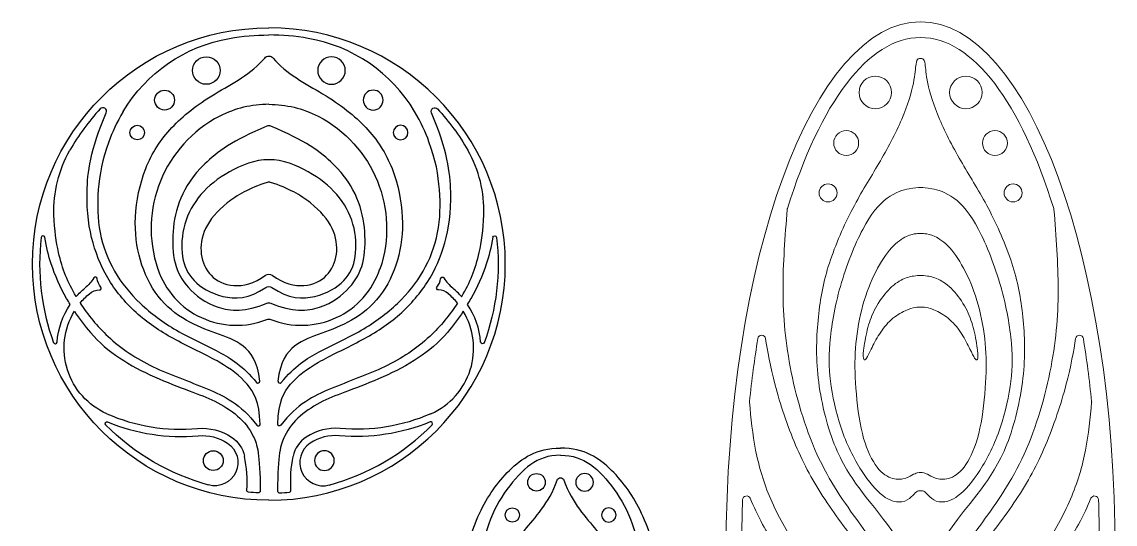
# Model space of a CAD drawing. Header units: millimetres. Extents: x -78 to 68, y -79 to 71.
# Drawn here: x -78.3 to 68.2, y 4 to 71.4 of the extents above; entities that cross this region are included whole.
import ezdxf

# ---------------------------------------------------------------- set-up
doc = ezdxf.new("R2010")
doc.units = ezdxf.units.MM
doc.header["$MEASUREMENT"] = 0
doc.layers.add('Layer 1', color=172, linetype='Continuous')

msp = doc.modelspace()

# ---------------------------------------------------------------- linework, layer by layer
at = {"layer": 'Layer 1'}
for p, q in [((-71.14, 22.51), (-71.14, 22.51)), ((-19.22, 22.51), (-19.22, 22.51)), ((-6.57, 14.26), (-6.57, 14.25)), ((-5.6, 14.26), (-5.6, 14.25))]:
    msp.add_line(p, q, dxfattribs=at)
for centre, radius in [((-53.57, 64.9), 1.85), ((-59.16, 60.93), 1.33), ((-62.83, 56.58), 0.985), ((-52.63, 12.57), 1.33), ((-9.31, 9.66), 1.18), ((-12.55, 5.27), 0.966)]:
    msp.add_circle(centre, radius, dxfattribs=at)
at = {"layer": 'Layer 1', "extrusion": (0, 0, -1)}
for centre, radius in [((36.79, 64.9), 1.85), ((31.2, 60.93), 1.33), ((27.53, 56.58), 0.985), ((37.74, 12.57), 1.33), ((2.86, 9.66), 1.18), ((-0.38, 5.27), 0.966)]:
    msp.add_circle(centre, radius, dxfattribs=at)
for centre, radius, start, end in [((45.18, 38.94), 31.69, 270, 90), ((46.9, 48.79), 20.73, 30.8394, 80.1131), ((45.18, 38.94), 30.73, 80.1131, 90), ((45.18, 66.11), 0.726, 39.3448, 140.6552), ((45.18, 46.01), 14.36, 90, 117.2934), ((46.38, 43.69), 16.98, 117.2934, 198.6143), ((22.94, 59.43), 0.484, 336.5411, 137.3424), ((45.18, 38.94), 30.73, 137.3424, 150.2125), ((57.71, 46.12), 16.29, 357.9255, 29.7875), ((45.18, 38.94), 30.73, 173.3138, 200.0834), ((14.91, 42.49), 0.242, 8.221, 173.3138), ((73.88, 40.55), 6.3, 213.5555, 229.9586), ((65.89, 37.31), 2.33, 321.234, 351.6597), ((45.18, 36.87), 0.726, 52.541, 127.459), ((21.93, 36.94), 0.242, 8.3403, 146.4445), ((63.04, 27.64), 10.56, 40.9763, 49.9585), ((67.89, 33.37), 2.09, 49.7153, 89.8075), ((45.18, 35.19), 0.726, 55.1738, 124.8262), ((22.47, 35.7), 0.242, 270.1925, 38.766), ((63.04, 27.64), 9.59, 39.188, 49.7153), ((45.18, 33.02), 0.726, 66.8673, 113.1327), ((63.04, 27.64), 10.56, 4.4118, 33.7894), ((63.04, 27.64), 9.59, 293.7851, 31.1811), ((45.18, 30.82), 0.726, 68.3517, 111.6483), ((16.55, 28.48), 0.242, 200.0834, 355.5882), ((66.88, 17.54), 0.242, 315.3963, 112.5563), ((33.41, 41.44), 25.64, 247.4436, 275.1668), ((33.41, 41.44), 24.67, 246.2146, 275.1668), ((45.18, 38.94), 30.73, 285.258, 315.3963), ((54.1, 9.83), 7.07, 84.8332, 123.6773), ((43.76, 17.46), 0.242, 217.3992, 1.9448), ((54.1, 9.83), 6.1, 84.8332, 123.6773), ((52.45, 12.31), 3.12, 123.6773, 285.258), ((52.45, 12.31), 4.09, 123.6773, 168.2347), ((25.82, 9.79), 16.44, 355.8436, 11.7653), ((6.09, 9.78), 0.484, 19.2033, 160.7967), ((47.9, 8.58), 0.242, 275.118, 4.1564), ((45.18, 38.94), 30.73, 272.6457, 275.118), ((46.59, 8.49), 0.242, 179.8555, 272.6457)]:
    msp.add_arc(centre, radius, start, end, dxfattribs=at)
at = {"layer": 'Layer 1'}
for centre, radius, start, end in [((-45.18, 38.94), 31.69, 270, 90), ((-45.18, 38.94), 30.73, 80.1131, 90), ((-43.46, 48.79), 20.73, 30.8394, 80.1131), ((-45.18, 46.01), 14.36, 90, 117.2934), ((-45.18, 38.94), 30.73, 137.3424, 150.2125), ((-67.42, 59.43), 0.484, 336.5411, 137.3424), ((-43.98, 43.69), 16.98, 117.2934, 198.6143), ((-45.18, 56.76), 0.726, 67.3577, 112.6423), ((-32.65, 46.12), 16.29, 357.9255, 29.7875), ((-45.18, 49.2), 0.726, 72.015, 107.985), ((-45.18, 38.94), 30.73, 173.3138, 200.0834), ((-75.46, 42.49), 0.242, 8.221, 173.3138), ((-49.55, 41.82), 11.1, 198.6139, 291.6483), ((-40.82, 41.82), 11.1, 248.3517, 341.3861), ((-68.43, 36.94), 0.242, 8.3403, 146.4445), ((-24.47, 37.31), 2.33, 321.234, 351.6597), ((-16.48, 40.55), 6.3, 213.5555, 229.9586), ((-67.9, 35.7), 0.242, 270.1925, 38.766), ((-22.47, 33.37), 2.09, 49.7153, 89.8075), ((-27.33, 27.64), 10.56, 40.9763, 49.9585), ((-27.33, 27.64), 9.59, 39.188, 49.7153), ((-27.33, 27.64), 9.59, 293.7851, 31.1811), ((-27.33, 27.64), 10.56, 4.4118, 33.7894), ((-73.81, 28.48), 0.242, 200.0834, 355.5882), ((-46.65, 23.21), 0.242, 219.2918, 5.8914), ((-43.71, 23.21), 0.242, 174.1086, 320.7082), ((-56.96, 41.44), 24.67, 246.2146, 275.1668), ((-56.96, 41.44), 25.64, 247.4437, 275.1668), ((-23.48, 17.54), 0.242, 315.3963, 112.5564), ((-46.6, 17.46), 0.242, 217.3992, 1.9448), ((-36.26, 9.83), 7.07, 84.8332, 123.6773), ((-45.18, 38.94), 30.73, 285.258, 315.3963), ((-37.92, 12.31), 4.09, 123.6773, 168.2347), ((-37.92, 12.31), 3.12, 123.6773, 285.258), ((-36.26, 9.83), 6.1, 84.8332, 123.6773), ((-64.54, 9.79), 16.44, 355.8436, 11.7653), ((-43.77, 8.49), 0.242, 179.8555, 272.6457), ((-45.18, 38.94), 30.73, 272.6457, 275.118), ((-42.46, 8.58), 0.242, 275.118, 4.1564)]:
    msp.add_arc(centre, radius, start, end, dxfattribs=at)
at = {"layer": 'Layer 1', "lineweight": 20}
for points, knots in [([(42.17, 71.43), (56.57, 71.43), (68.25, 39.6), (68.25, 0.32), (68.25, -38.95), (56.57, -70.78), (42.17, -70.78), (27.77, -70.78), (16.1, -38.95), (16.1, 0.32), (16.1, 39.6), (27.77, 71.43), (42.17, 71.43)], [0, 0, 0, 0, 0.2, 0.2, 0.2, 0.4, 0.4, 0.4, 0.6, 0.6, 0.6, 1, 1, 1, 1]), ([(24.32, 46.38), (28.71, 60.46), (35.08, 69.33), (42.17, 69.33), (49.26, 69.33), (55.63, 60.47), (60.02, 46.38), (60.04, 46.34), (60.04, 46.31), (60.05, 46.27), (60.34, 42.65), (60.62, 39.04), (60.61, 35.46), (60.61, 31.86), (60.3, 28.31), (59.51, 24.42), (58.72, 20.54), (57.45, 16.34), (55.75, 12.78), (54.05, 9.22), (51.91, 6.31), (50.18, 3.9), (48.45, 1.49), (47.12, -0.43), (46.2, -1.95), (45.47, -3.15), (45, -4.1), (44.65, -4.9), (44.55, -5.13), (44.29, -5.26), (44.04, -5.2), (43.8, -5.13), (43.63, -4.91), (43.65, -4.65), (43.84, -1.69), (44.09, -0.77), (44.42, 0.08), (44.98, 1.54), (45.76, 2.83), (46.75, 4.18), (47.74, 5.53), (48.94, 6.92), (50.19, 8.59), (51.43, 10.26), (52.72, 12.19), (53.75, 14.79), (54.77, 17.39), (55.55, 20.65), (55.89, 23.64), (56.23, 26.63), (56.14, 29.34), (55.88, 31.84), (55.62, 34.33), (55.19, 36.61), (54.4, 39.06), (53.6, 41.52), (52.43, 44.17), (51.26, 46.4), (50.09, 48.64), (48.91, 50.46), (47.77, 52.42), (46.62, 54.38), (45.51, 56.48), (44.71, 58.37), (43.9, 60.25), (43.41, 61.93), (43.14, 63.18), (42.88, 64.43), (42.85, 65.25), (42.78, 65.74), (42.71, 66.22), (42.6, 66.38), (42.49, 66.46), (42.39, 66.53), (42.28, 66.53), (42.17, 66.53), (42.06, 66.53), (41.96, 66.53), (41.85, 66.46), (41.74, 66.38), (41.63, 66.22), (41.56, 65.74), (41.49, 65.25), (41.46, 64.43), (41.2, 63.18), (40.94, 61.93), (40.44, 60.25), (39.64, 58.37), (38.83, 56.48), (37.72, 54.38), (36.57, 52.42), (35.43, 50.46), (34.25, 48.64), (33.08, 46.4), (31.91, 44.17), (30.74, 41.52), (29.95, 39.06), (29.15, 36.61), (28.73, 34.33), (28.47, 31.84), (28.21, 29.34), (28.11, 26.63), (28.45, 23.64), (28.79, 20.65), (29.57, 17.39), (30.6, 14.79), (31.63, 12.19), (32.91, 10.26), (34.15, 8.59), (35.4, 6.92), (36.61, 5.53), (37.6, 4.18), (38.59, 2.83), (39.36, 1.54), (39.92, 0.08), (40.25, -0.77), (40.51, -1.69), (40.7, -4.65), (40.71, -4.91), (40.55, -5.13), (40.3, -5.2), (40.05, -5.26), (39.8, -5.13), (39.69, -4.9), (39.34, -4.1), (38.87, -3.15), (38.14, -1.95), (37.22, -0.43), (35.89, 1.49), (34.16, 3.9), (32.43, 6.31), (30.29, 9.22), (28.59, 12.78), (26.89, 16.34), (25.62, 20.54), (24.84, 24.42), (24.05, 28.31), (23.74, 31.86), (23.73, 35.46), (23.72, 39.04), (24.01, 42.65), (24.3, 46.26), (24.3, 46.31), (24.31, 46.34), (24.32, 46.38)], [0, 0, 0, 0, 0.020408, 0.020408, 0.020408, 0.040816, 0.040816, 0.040816, 0.061224, 0.061224, 0.061224, 0.081633, 0.081633, 0.081633, 0.102041, 0.102041, 0.102041, 0.122449, 0.122449, 0.122449, 0.142857, 0.142857, 0.142857, 0.163265, 0.163265, 0.163265, 0.183673, 0.183673, 0.183673, 0.204082, 0.204082, 0.204082, 0.22449, 0.22449, 0.22449, 0.244898, 0.244898, 0.244898, 0.265306, 0.265306, 0.265306, 0.285714, 0.285714, 0.285714, 0.306122, 0.306122, 0.306122, 0.326531, 0.326531, 0.326531, 0.346939, 0.346939, 0.346939, 0.367347, 0.367347, 0.367347, 0.387755, 0.387755, 0.387755, 0.408163, 0.408163, 0.408163, 0.428571, 0.428571, 0.428571, 0.44898, 0.44898, 0.44898, 0.469388, 0.469388, 0.469388, 0.489796, 0.489796, 0.489796, 0.510204, 0.510204, 0.510204, 0.530612, 0.530612, 0.530612, 0.55102, 0.55102, 0.55102, 0.571429, 0.571429, 0.571429, 0.591837, 0.591837, 0.591837, 0.612245, 0.612245, 0.612245, 0.632653, 0.632653, 0.632653, 0.653061, 0.653061, 0.653061, 0.673469, 0.673469, 0.673469, 0.693878, 0.693878, 0.693878, 0.714286, 0.714286, 0.714286, 0.734694, 0.734694, 0.734694, 0.755102, 0.755102, 0.755102, 0.77551, 0.77551, 0.77551, 0.795918, 0.795918, 0.795918, 0.816327, 0.816327, 0.816327, 0.836735, 0.836735, 0.836735, 0.857143, 0.857143, 0.857143, 0.877551, 0.877551, 0.877551, 0.897959, 0.897959, 0.897959, 0.918367, 0.918367, 0.918367, 0.938776, 0.938776, 0.938776, 0.959184, 0.959184, 0.959184, 1, 1, 1, 1]), ([(36.1, 64.14), (34.9, 64.14), (33.92, 63.17), (33.92, 61.96), (33.92, 60.76), (34.9, 59.78), (36.1, 59.78), (37.31, 59.78), (38.28, 60.76), (38.28, 61.96), (38.28, 63.17), (37.31, 64.14), (36.1, 64.14)], [0, 0, 0, 0, 0.2, 0.2, 0.2, 0.4, 0.4, 0.4, 0.6, 0.6, 0.6, 1, 1, 1, 1]), ([(48.24, 64.14), (49.45, 64.14), (50.42, 63.17), (50.42, 61.96), (50.42, 60.76), (49.45, 59.78), (48.24, 59.78), (47.04, 59.78), (46.06, 60.76), (46.06, 61.96), (46.06, 63.17), (47.04, 64.14), (48.24, 64.14)], [0, 0, 0, 0, 0.2, 0.2, 0.2, 0.4, 0.4, 0.4, 0.6, 0.6, 0.6, 1, 1, 1, 1]), ([(32.2, 56.84), (31.28, 56.84), (30.53, 56.09), (30.53, 55.17), (30.53, 54.24), (31.28, 53.5), (32.2, 53.5), (33.13, 53.5), (33.87, 54.24), (33.87, 55.17), (33.87, 56.09), (33.13, 56.84), (32.2, 56.84)], [0, 0, 0, 0, 0.2, 0.2, 0.2, 0.4, 0.4, 0.4, 0.6, 0.6, 0.6, 1, 1, 1, 1]), ([(52.14, 56.84), (53.06, 56.84), (53.81, 56.09), (53.81, 55.17), (53.81, 54.24), (53.06, 53.5), (52.14, 53.5), (51.22, 53.5), (50.47, 54.24), (50.47, 55.17), (50.47, 56.09), (51.22, 56.84), (52.14, 56.84)], [0, 0, 0, 0, 0.2, 0.2, 0.2, 0.4, 0.4, 0.4, 0.6, 0.6, 0.6, 1, 1, 1, 1]), ([(29.77, 49.69), (29.1, 49.69), (28.56, 49.15), (28.56, 48.48), (28.56, 47.82), (29.1, 47.28), (29.77, 47.28), (30.43, 47.28), (30.98, 47.82), (30.98, 48.48), (30.98, 49.15), (30.43, 49.69), (29.77, 49.69)], [0, 0, 0, 0, 0.2, 0.2, 0.2, 0.4, 0.4, 0.4, 0.6, 0.6, 0.6, 1, 1, 1, 1]), ([(42.17, 49.2), (42.56, 49.2), (42.95, 49.2), (43.7, 49.05), (44.45, 48.89), (45.56, 48.58), (46.65, 47.77), (47.75, 46.97), (48.83, 45.66), (49.93, 43.59), (51.02, 41.52), (52.14, 38.69), (52.92, 35.93), (53.7, 33.17), (54.15, 30.48), (54.34, 28.3), (54.53, 26.12), (54.46, 24.46), (54.16, 22.49), (53.86, 20.52), (53.34, 18.25), (52.56, 16.16), (51.77, 14.07), (50.74, 12.16), (49.74, 10.69), (48.74, 9.23), (47.77, 8.21), (46.9, 7.64), (46.03, 7.08), (45.26, 6.97), (44.68, 7.05), (44.1, 7.14), (43.72, 7.42), (43.43, 7.69), (43.14, 7.97), (42.93, 8.24), (42.73, 8.37), (42.54, 8.51), (42.35, 8.51), (42.17, 8.51), (41.99, 8.51), (41.81, 8.51), (41.61, 8.37), (41.42, 8.24), (41.21, 7.97), (40.91, 7.69), (40.62, 7.42), (40.24, 7.14), (39.66, 7.05), (39.09, 6.97), (38.31, 7.08), (37.44, 7.64), (36.57, 8.21), (35.61, 9.23), (34.61, 10.69), (33.6, 12.16), (32.57, 14.07), (31.79, 16.16), (31.01, 18.25), (30.48, 20.52), (30.18, 22.49), (29.89, 24.46), (29.82, 26.12), (30, 28.3), (30.19, 30.48), (30.64, 33.17), (31.42, 35.93), (32.21, 38.69), (33.32, 41.52), (34.42, 43.59), (35.51, 45.66), (36.6, 46.97), (37.69, 47.77), (38.79, 48.58), (39.89, 48.89), (40.64, 49.05), (41.39, 49.2), (41.78, 49.2), (42.17, 49.2)], [0, 0, 0, 0, 0.037037, 0.037037, 0.037037, 0.074074, 0.074074, 0.074074, 0.111111, 0.111111, 0.111111, 0.148148, 0.148148, 0.148148, 0.185185, 0.185185, 0.185185, 0.222222, 0.222222, 0.222222, 0.259259, 0.259259, 0.259259, 0.296296, 0.296296, 0.296296, 0.333333, 0.333333, 0.333333, 0.37037, 0.37037, 0.37037, 0.407407, 0.407407, 0.407407, 0.444444, 0.444444, 0.444444, 0.481481, 0.481481, 0.481481, 0.518519, 0.518519, 0.518519, 0.555556, 0.555556, 0.555556, 0.592593, 0.592593, 0.592593, 0.62963, 0.62963, 0.62963, 0.666667, 0.666667, 0.666667, 0.703704, 0.703704, 0.703704, 0.740741, 0.740741, 0.740741, 0.777778, 0.777778, 0.777778, 0.814815, 0.814815, 0.814815, 0.851852, 0.851852, 0.851852, 0.888889, 0.888889, 0.888889, 0.925926, 0.925926, 0.925926, 1, 1, 1, 1]), ([(54.57, 49.69), (55.24, 49.69), (55.78, 49.15), (55.78, 48.48), (55.78, 47.82), (55.24, 47.28), (54.57, 47.28), (53.91, 47.28), (53.37, 47.82), (53.37, 48.48), (53.37, 49.15), (53.91, 49.69), (54.57, 49.69)], [0, 0, 0, 0, 0.2, 0.2, 0.2, 0.4, 0.4, 0.4, 0.6, 0.6, 0.6, 1, 1, 1, 1]), ([(42.17, 43.04), (42.32, 43.04), (42.47, 43.04), (42.76, 43.01), (43.06, 42.98), (43.5, 42.92), (44.08, 42.65), (44.65, 42.37), (45.35, 41.89), (46.07, 41.1), (46.78, 40.3), (47.52, 39.19), (48.18, 37.9), (48.84, 36.6), (49.44, 35.1), (49.89, 33.45), (50.35, 31.79), (50.68, 29.98), (50.84, 28.27), (51, 26.56), (51, 24.96), (50.89, 23.01), (50.77, 21.07), (50.54, 18.79), (50.13, 16.9), (49.73, 15), (49.15, 13.51), (48.5, 12.43), (47.85, 11.36), (47.13, 10.7), (46.44, 10.37), (45.74, 10.04), (45.07, 10.03), (44.54, 10.13), (44.01, 10.24), (43.63, 10.47), (43.32, 10.62), (43.02, 10.78), (42.79, 10.88), (42.61, 10.92), (42.44, 10.97), (42.3, 10.97), (42.17, 10.97), (42.04, 10.97), (41.91, 10.97), (41.73, 10.92), (41.55, 10.88), (41.33, 10.78), (41.02, 10.62), (40.72, 10.47), (40.33, 10.24), (39.8, 10.13), (39.27, 10.03), (38.6, 10.04), (37.91, 10.37), (37.21, 10.7), (36.49, 11.36), (35.84, 12.43), (35.19, 13.51), (34.61, 15), (34.21, 16.9), (33.81, 18.79), (33.57, 21.07), (33.46, 23.01), (33.34, 24.96), (33.34, 26.56), (33.5, 28.27), (33.67, 29.98), (33.99, 31.79), (34.45, 33.45), (34.91, 35.1), (35.5, 36.6), (36.16, 37.9), (36.82, 39.19), (37.56, 40.3), (38.28, 41.1), (38.99, 41.89), (39.69, 42.37), (40.27, 42.65), (40.84, 42.92), (41.28, 42.98), (41.58, 43.01), (41.88, 43.04), (42.02, 43.04), (42.17, 43.04)], [0, 0, 0, 0, 0.034483, 0.034483, 0.034483, 0.068966, 0.068966, 0.068966, 0.103448, 0.103448, 0.103448, 0.137931, 0.137931, 0.137931, 0.172414, 0.172414, 0.172414, 0.206897, 0.206897, 0.206897, 0.241379, 0.241379, 0.241379, 0.275862, 0.275862, 0.275862, 0.310345, 0.310345, 0.310345, 0.344828, 0.344828, 0.344828, 0.37931, 0.37931, 0.37931, 0.413793, 0.413793, 0.413793, 0.448276, 0.448276, 0.448276, 0.482759, 0.482759, 0.482759, 0.517241, 0.517241, 0.517241, 0.551724, 0.551724, 0.551724, 0.586207, 0.586207, 0.586207, 0.62069, 0.62069, 0.62069, 0.655172, 0.655172, 0.655172, 0.689655, 0.689655, 0.689655, 0.724138, 0.724138, 0.724138, 0.758621, 0.758621, 0.758621, 0.793103, 0.793103, 0.793103, 0.827586, 0.827586, 0.827586, 0.862069, 0.862069, 0.862069, 0.896552, 0.896552, 0.896552, 0.931034, 0.931034, 0.931034, 1, 1, 1, 1]), ([(42.17, 33.16), (42.37, 33.16), (42.57, 33.16), (42.9, 33.1), (43.22, 33.04), (43.68, 32.93), (44.25, 32.67), (44.82, 32.41), (45.5, 32), (46.11, 31.46), (46.72, 30.92), (47.25, 30.25), (47.69, 29.55), (48.14, 28.85), (48.5, 28.12), (48.78, 27.54), (49.06, 26.97), (49.25, 26.54), (49.42, 26.3), (49.58, 26.07), (49.71, 26.03), (49.79, 26.18), (49.86, 26.33), (49.89, 26.67), (49.81, 27.38), (49.72, 28.09), (49.53, 29.17), (49.31, 30.1), (49.08, 31.04), (48.82, 31.83), (48.4, 32.69), (47.97, 33.54), (47.37, 34.46), (46.74, 35.18), (46.1, 35.9), (45.42, 36.43), (44.78, 36.77), (44.14, 37.11), (43.55, 37.26), (43.12, 37.33), (42.69, 37.4), (42.43, 37.4), (42.17, 37.4), (41.91, 37.4), (41.65, 37.4), (41.22, 37.33), (40.8, 37.26), (40.2, 37.11), (39.56, 36.77), (38.92, 36.43), (38.24, 35.9), (37.61, 35.18), (36.97, 34.46), (36.37, 33.54), (35.95, 32.69), (35.52, 31.83), (35.26, 31.04), (35.03, 30.1), (34.81, 29.17), (34.62, 28.09), (34.54, 27.38), (34.45, 26.67), (34.48, 26.33), (34.56, 26.18), (34.63, 26.03), (34.76, 26.07), (34.93, 26.3), (35.09, 26.54), (35.28, 26.97), (35.56, 27.54), (35.84, 28.12), (36.2, 28.85), (36.65, 29.55), (37.1, 30.25), (37.63, 30.92), (38.23, 31.46), (38.84, 32), (39.52, 32.41), (40.09, 32.67), (40.66, 32.93), (41.12, 33.04), (41.45, 33.1), (41.78, 33.16), (41.97, 33.16), (42.17, 33.16)], [0, 0, 0, 0, 0.034483, 0.034483, 0.034483, 0.068966, 0.068966, 0.068966, 0.103448, 0.103448, 0.103448, 0.137931, 0.137931, 0.137931, 0.172414, 0.172414, 0.172414, 0.206897, 0.206897, 0.206897, 0.241379, 0.241379, 0.241379, 0.275862, 0.275862, 0.275862, 0.310345, 0.310345, 0.310345, 0.344828, 0.344828, 0.344828, 0.37931, 0.37931, 0.37931, 0.413793, 0.413793, 0.413793, 0.448276, 0.448276, 0.448276, 0.482759, 0.482759, 0.482759, 0.517241, 0.517241, 0.517241, 0.551724, 0.551724, 0.551724, 0.586207, 0.586207, 0.586207, 0.62069, 0.62069, 0.62069, 0.655172, 0.655172, 0.655172, 0.689655, 0.689655, 0.689655, 0.724138, 0.724138, 0.724138, 0.758621, 0.758621, 0.758621, 0.793103, 0.793103, 0.793103, 0.827586, 0.827586, 0.827586, 0.862069, 0.862069, 0.862069, 0.896552, 0.896552, 0.896552, 0.931034, 0.931034, 0.931034, 1, 1, 1, 1]), ([(41.02, -16.26), (40.72, -14.23), (40.42, -12.2), (39.87, -10.18), (39.31, -8.14), (38.51, -6.12), (37.59, -4.37), (36.67, -2.62), (35.63, -1.15), (34.19, 0.75), (32.75, 2.65), (30.91, 4.99), (29.36, 7.33), (27.81, 9.68), (26.54, 12.03), (25.42, 14.65), (24.31, 17.27), (23.35, 20.16), (22.68, 22.71), (22.02, 25.21), (21.63, 27.37), (21.39, 28.93), (21.35, 29.19), (21.13, 29.38), (20.87, 29.38), (20.61, 29.38), (20.39, 29.19), (20.35, 28.94), (19.92, 26.21), (19.55, 23.39), (19.24, 20.49), (19.23, 20.45), (19.23, 20.42), (19.24, 20.39), (19.44, 18.27), (19.64, 16.15), (20.06, 13.98), (20.49, 11.8), (21.14, 9.58), (22.08, 7.39), (23.03, 5.2), (24.26, 3.05), (25.58, 0.98), (26.89, -1.08), (28.28, -3.06), (29.83, -4.97), (31.38, -6.88), (33.08, -8.72), (34.58, -10.64), (36.08, -12.56), (37.38, -14.55), (38.43, -16.59), (39.04, -17.77), (39.56, -18.97), (40.05, -20.17), (40.15, -20.41), (40.39, -20.54), (40.64, -20.49), (40.89, -20.44), (41.07, -20.22), (41.07, -19.97), (41.06, -18.68), (41.04, -17.47), (41.03, -16.33), (41.03, -16.3), (41.03, -16.28), (41.02, -16.26)], [0, 0, 0, 0, 0.043478, 0.043478, 0.043478, 0.086957, 0.086957, 0.086957, 0.130435, 0.130435, 0.130435, 0.173913, 0.173913, 0.173913, 0.217391, 0.217391, 0.217391, 0.26087, 0.26087, 0.26087, 0.304348, 0.304348, 0.304348, 0.347826, 0.347826, 0.347826, 0.391304, 0.391304, 0.391304, 0.434783, 0.434783, 0.434783, 0.478261, 0.478261, 0.478261, 0.521739, 0.521739, 0.521739, 0.565217, 0.565217, 0.565217, 0.608696, 0.608696, 0.608696, 0.652174, 0.652174, 0.652174, 0.695652, 0.695652, 0.695652, 0.73913, 0.73913, 0.73913, 0.782609, 0.782609, 0.782609, 0.826087, 0.826087, 0.826087, 0.869565, 0.869565, 0.869565, 0.913043, 0.913043, 0.913043, 1, 1, 1, 1]), ([(43.32, -16.26), (43.62, -14.23), (43.93, -12.2), (44.48, -10.18), (45.03, -8.14), (45.84, -6.12), (46.76, -4.37), (47.68, -2.62), (48.71, -1.15), (50.15, 0.75), (51.59, 2.65), (53.43, 4.99), (54.98, 7.33), (56.54, 9.68), (57.81, 12.03), (58.92, 14.65), (60.03, 17.27), (60.99, 20.16), (61.66, 22.71), (62.33, 25.21), (62.71, 27.37), (62.95, 28.93), (62.99, 29.19), (63.21, 29.38), (63.47, 29.38), (63.73, 29.38), (63.95, 29.19), (63.99, 28.94), (64.42, 26.21), (64.8, 23.39), (65.1, 20.49), (65.11, 20.45), (65.11, 20.42), (65.1, 20.39), (64.9, 18.27), (64.7, 16.15), (64.28, 13.98), (63.85, 11.8), (63.2, 9.58), (62.26, 7.39), (61.32, 5.2), (60.08, 3.05), (58.77, 0.98), (57.45, -1.08), (56.06, -3.06), (54.51, -4.97), (52.97, -6.88), (51.26, -8.72), (49.76, -10.64), (48.26, -12.56), (46.96, -14.55), (45.91, -16.59), (45.31, -17.77), (44.78, -18.97), (44.29, -20.17), (44.19, -20.41), (43.95, -20.54), (43.7, -20.49), (43.45, -20.44), (43.27, -20.22), (43.28, -19.97), (43.29, -18.68), (43.3, -17.47), (43.31, -16.33), (43.31, -16.3), (43.32, -16.28), (43.32, -16.26)], [0, 0, 0, 0, 0.043478, 0.043478, 0.043478, 0.086957, 0.086957, 0.086957, 0.130435, 0.130435, 0.130435, 0.173913, 0.173913, 0.173913, 0.217391, 0.217391, 0.217391, 0.26087, 0.26087, 0.26087, 0.304348, 0.304348, 0.304348, 0.347826, 0.347826, 0.347826, 0.391304, 0.391304, 0.391304, 0.434783, 0.434783, 0.434783, 0.478261, 0.478261, 0.478261, 0.521739, 0.521739, 0.521739, 0.565217, 0.565217, 0.565217, 0.608696, 0.608696, 0.608696, 0.652174, 0.652174, 0.652174, 0.695652, 0.695652, 0.695652, 0.73913, 0.73913, 0.73913, 0.782609, 0.782609, 0.782609, 0.826087, 0.826087, 0.826087, 0.869565, 0.869565, 0.869565, 0.913043, 0.913043, 0.913043, 1, 1, 1, 1]), ([(41.13, -31.68), (40.87, -30.24), (40.61, -28.8), (40.23, -27.17), (39.85, -25.52), (39.36, -23.68), (38.64, -21.77), (37.92, -19.86), (36.98, -17.88), (35.97, -16.12), (34.97, -14.37), (33.9, -12.84), (32.1, -10.65), (30.31, -8.46), (27.79, -5.61), (25.75, -3.01), (23.71, -0.42), (22.14, 1.93), (21, 4.02), (20.33, 5.26), (19.8, 6.4), (19.33, 7.51), (19.23, 7.74), (19, 7.87), (18.75, 7.82), (18.51, 7.78), (18.33, 7.57), (18.32, 7.32), (18.26, 5.54), (18.22, 3.74), (18.21, 1.92), (18.2, 1.89), (18.21, 1.86), (18.21, 1.83), (18.52, -0.01), (18.84, -1.84), (19.37, -3.74), (19.91, -5.65), (20.68, -7.63), (21.76, -9.71), (22.85, -11.78), (24.26, -13.96), (25.61, -15.81), (26.96, -17.66), (28.26, -19.19), (29.74, -20.79), (31.21, -22.38), (32.86, -24.03), (34.34, -25.76), (35.83, -27.48), (37.15, -29.28), (38.26, -31.21), (38.95, -32.42), (39.56, -33.68), (40.14, -34.96), (40.24, -35.19), (40.49, -35.31), (40.73, -35.26), (40.98, -35.21), (41.15, -34.99), (41.15, -34.74), (41.14, -33.73), (41.14, -32.74), (41.14, -31.77), (41.14, -31.73), (41.13, -31.71), (41.13, -31.68)], [0, 0, 0, 0, 0.043478, 0.043478, 0.043478, 0.086957, 0.086957, 0.086957, 0.130435, 0.130435, 0.130435, 0.173913, 0.173913, 0.173913, 0.217391, 0.217391, 0.217391, 0.26087, 0.26087, 0.26087, 0.304348, 0.304348, 0.304348, 0.347826, 0.347826, 0.347826, 0.391304, 0.391304, 0.391304, 0.434783, 0.434783, 0.434783, 0.478261, 0.478261, 0.478261, 0.521739, 0.521739, 0.521739, 0.565217, 0.565217, 0.565217, 0.608696, 0.608696, 0.608696, 0.652174, 0.652174, 0.652174, 0.695652, 0.695652, 0.695652, 0.73913, 0.73913, 0.73913, 0.782609, 0.782609, 0.782609, 0.826087, 0.826087, 0.826087, 0.869565, 0.869565, 0.869565, 0.913043, 0.913043, 0.913043, 1, 1, 1, 1]), ([(43.21, -31.67), (43.47, -30.24), (43.74, -28.8), (44.11, -27.17), (44.49, -25.52), (44.98, -23.68), (45.7, -21.77), (46.42, -19.86), (47.37, -17.88), (48.37, -16.12), (49.38, -14.37), (50.44, -12.84), (52.24, -10.65), (54.03, -8.46), (56.55, -5.61), (58.6, -3.01), (60.64, -0.42), (62.2, 1.93), (63.34, 4.02), (64.02, 5.26), (64.54, 6.4), (65.01, 7.51), (65.11, 7.74), (65.35, 7.87), (65.59, 7.82), (65.84, 7.78), (66.01, 7.57), (66.02, 7.32), (66.08, 5.54), (66.12, 3.74), (66.14, 1.92), (66.14, 1.89), (66.14, 1.86), (66.13, 1.83), (65.82, -0.01), (65.51, -1.84), (64.97, -3.74), (64.43, -5.65), (63.67, -7.63), (62.58, -9.71), (61.49, -11.78), (60.09, -13.96), (58.73, -15.81), (57.38, -17.66), (56.08, -19.19), (54.61, -20.79), (53.13, -22.38), (51.49, -24.03), (50, -25.76), (48.52, -27.48), (47.2, -29.28), (46.09, -31.21), (45.39, -32.42), (44.78, -33.68), (44.2, -34.96), (44.1, -35.19), (43.86, -35.31), (43.61, -35.26), (43.37, -35.21), (43.2, -35), (43.2, -34.74), (43.2, -33.73), (43.2, -32.74), (43.21, -31.77), (43.21, -31.73), (43.21, -31.71), (43.21, -31.67)], [0, 0, 0, 0, 0.043478, 0.043478, 0.043478, 0.086957, 0.086957, 0.086957, 0.130435, 0.130435, 0.130435, 0.173913, 0.173913, 0.173913, 0.217391, 0.217391, 0.217391, 0.26087, 0.26087, 0.26087, 0.304348, 0.304348, 0.304348, 0.347826, 0.347826, 0.347826, 0.391304, 0.391304, 0.391304, 0.434783, 0.434783, 0.434783, 0.478261, 0.478261, 0.478261, 0.521739, 0.521739, 0.521739, 0.565217, 0.565217, 0.565217, 0.608696, 0.608696, 0.608696, 0.652174, 0.652174, 0.652174, 0.695652, 0.695652, 0.695652, 0.73913, 0.73913, 0.73913, 0.782609, 0.782609, 0.782609, 0.826087, 0.826087, 0.826087, 0.869565, 0.869565, 0.869565, 0.913043, 0.913043, 0.913043, 1, 1, 1, 1])]:
    msp.add_open_spline(points, degree=3, knots=knots, dxfattribs=at)
at = {"layer": 'Layer 1'}
for points, knots in [([(-46.41, 23.23), (-46.68, 25.93), (-48.62, 28.42), (-52.21, 29.6), (-56.28, 31.14), (-60.3, 34.31), (-62.67, 39.38), (-63.41, 45.02), (-62.05, 52.02), (-58.5, 57.43), (-53.24, 61.56), (-47.43, 64.52), (-45.74, 66.57)], [-12.556309, -12.556309, -12.556309, -12.556309, -11.398233, -10.131763, -8.865293, -7.598822, -6.332352, -5.065882, -3.799411, -2.532941, -1.26647, -0.136831, -0.136831, -0.136831, -0.136831]), ([(-44.62, 66.57), (-42.94, 64.52), (-37.12, 61.56), (-31.86, 57.43), (-28.31, 52.02), (-26.95, 45.02), (-27.69, 39.38), (-30.06, 34.31), (-34.08, 31.14), (-38.15, 29.6), (-41.74, 28.42), (-43.68, 25.93), (-43.96, 23.23)], [0.136831, 0.136831, 0.136831, 0.136831, 1.26647, 2.532941, 3.799411, 5.065882, 6.332352, 7.598822, 8.865293, 10.131763, 11.398234, 12.556309, 12.556309, 12.556309, 12.556309]), ([(-46.36, 17.47), (-46.46, 20.53), (-47.99, 23.12), (-51.41, 25.76), (-57.44, 28.5), (-62.58, 31.68), (-66.72, 36.39), (-68.95, 41.61), (-69.9, 47.57), (-69.14, 54.26), (-66.98, 59.24)], [-11.609458, -11.609458, -11.609458, -11.609458, -10.25293, -8.788226, -7.323521, -5.858817, -4.394113, -2.929408, -1.464704, -0.195805, -0.195805, -0.195805, -0.195805]), ([(-64.7, 59.42), (-65.59, 57.92), (-67.36, 53.94), (-68.25, 48.88), (-68.1, 43.05), (-66.11, 37.83), (-62.65, 33.56), (-57.74, 29.88), (-51.95, 27.35), (-48.63, 25.25), (-46.83, 23.05)], [-10.536243, -10.536243, -10.536243, -10.536243, -9.825837, -8.422146, -7.018455, -5.614764, -4.211073, -2.807382, -1.403691, -0.115446, -0.115446, -0.115446, -0.115446]), ([(-44, 17.47), (-43.9, 20.53), (-42.37, 23.12), (-38.96, 25.76), (-32.92, 28.5), (-27.78, 31.68), (-23.65, 36.39), (-21.41, 41.61), (-20.46, 47.57), (-21.23, 54.26), (-23.39, 59.24)], [-11.609458, -11.609458, -11.609458, -11.609458, -10.25293, -8.788226, -7.323522, -5.858817, -4.394113, -2.929409, -1.464704, -0.195805, -0.195805, -0.195805, -0.195805]), ([(-43.53, 23.05), (-41.73, 25.25), (-38.41, 27.35), (-32.62, 29.88), (-27.71, 33.56), (-24.25, 37.83), (-22.26, 43.05), (-22.11, 48.88), (-23, 53.94), (-24.77, 57.92), (-25.67, 59.42)], [0.115446, 0.115446, 0.115446, 0.115446, 1.403691, 2.807382, 4.211073, 5.614764, 7.018455, 8.422146, 9.825837, 10.536243, 10.536243, 10.536243, 10.536243]), ([(-45.46, 57.43), (-49.98, 55.54), (-54.44, 52.28), (-57.32, 47.77), (-58.21, 43.3), (-58, 38.86), (-56.33, 35.78), (-52.43, 32.71), (-48.29, 32.48), (-45.47, 33.69)], [-8.462998, -8.462998, -8.462998, -8.462998, -7.274784, -6.06232, -4.849856, -3.637392, -2.424928, -1.212464, -0.039172, -0.039172, -0.039172, -0.039172]), ([(-44.9, 33.69), (-42.07, 32.48), (-37.93, 32.71), (-34.03, 35.78), (-32.36, 38.86), (-32.15, 43.3), (-33.04, 47.77), (-35.93, 52.28), (-40.38, 55.54), (-44.9, 57.43)], [0.039172, 0.039172, 0.039172, 0.039172, 1.212464, 2.424928, 3.637392, 4.849856, 6.06232, 7.274784, 8.462998, 8.462998, 8.462998, 8.462998]), ([(-45.18, 52.94), (-47.04, 52.94), (-50.77, 51.44), (-54.53, 48.41), (-56.79, 44.41), (-57.02, 39.66), (-55.63, 36.64), (-51.8, 34.21), (-47.82, 34.24), (-45.6, 35.79)], [-7.22908, -7.22908, -7.22908, -7.22908, -6.196354, -5.163628, -4.130903, -3.098177, -2.065451, -1.032726, -0.060093, -0.060093, -0.060093, -0.060093]), ([(-44.77, 35.79), (-42.55, 34.24), (-38.56, 34.21), (-34.73, 36.64), (-33.34, 39.66), (-33.57, 44.41), (-35.83, 48.41), (-39.59, 51.44), (-43.32, 52.94), (-45.18, 52.94)], [0.060093, 0.060093, 0.060093, 0.060093, 1.032725, 2.065451, 3.098177, 4.130903, 5.163628, 6.196354, 7.22908, 7.22908, 7.22908, 7.22908]), ([(-45.41, 49.89), (-47.81, 49.11), (-51.18, 47.19), (-54.06, 43.74), (-54.54, 40.17), (-53.2, 37.19), (-50.27, 35.67), (-47.18, 36.25), (-45.62, 37.44)], [-5.55755, -5.55755, -5.55755, -5.55755, -4.654447, -3.723558, -2.792668, -1.861779, -0.930889, -0.080175, -0.080175, -0.080175, -0.080175]), ([(-44.74, 37.44), (-43.18, 36.25), (-40.09, 35.67), (-37.16, 37.19), (-35.82, 40.17), (-36.3, 43.74), (-39.18, 47.19), (-42.55, 49.11), (-44.96, 49.89)], [0.080175, 0.080175, 0.080175, 0.080175, 0.930889, 1.861779, 2.792668, 3.723558, 4.654447, 5.55755, 5.55755, 5.55755, 5.55755]), ([(-71.01, 34.57), (-71.02, 34.58), (-72.12, 36.44), (-73.34, 39.37), (-73.91, 43.48), (-73.99, 45.53)], [6.502812, 6.502812, 6.502812, 6.502812, 6.512207, 8.140259, 9.160644, 9.160644, 9.160644, 9.160644]), ([(-19.35, 34.57), (-19.34, 34.58), (-18.24, 36.44), (-17.02, 39.37), (-16.45, 43.48), (-16.37, 45.53)], [6.502812, 6.502812, 6.502812, 6.502812, 6.512207, 8.140259, 9.160644, 9.160644, 9.160644, 9.160644]), ([(-71.82, 33.52), (-71.98, 33.79), (-73.06, 35.64), (-74.3, 38.43), (-75.02, 41.18), (-75.22, 42.53)], [8.192335, 8.192335, 8.192335, 8.192335, 8.371704, 9.418167, 10.1447, 10.1447, 10.1447, 10.1447]), ([(-18.55, 33.52), (-18.38, 33.79), (-17.3, 35.64), (-16.07, 38.43), (-15.34, 41.18), (-15.14, 42.53)], [8.192335, 8.192335, 8.192335, 8.192335, 8.371704, 9.418167, 10.1447, 10.1447, 10.1447, 10.1447]), ([(-70.47, 33.71), (-69.46, 32.15), (-66.7, 28.73), (-60.96, 24.93), (-53.5, 22.41), (-48.96, 20.15), (-46.79, 17.32)], [-6.250058, -6.250058, -6.250058, -6.250058, -4.884155, -3.256103, -1.628051, -0.104806, -0.104806, -0.104806, -0.104806]), ([(-19.89, 33.71), (-20.9, 32.15), (-23.66, 28.73), (-29.41, 24.93), (-36.86, 22.41), (-41.4, 20.15), (-43.57, 17.32)], [-6.250058, -6.250058, -6.250058, -6.250058, -4.884155, -3.256103, -1.628052, -0.104806, -0.104806, -0.104806, -0.104806]), ([(-71.25, 32.61), (-70.59, 31.61), (-68.73, 29.09), (-65.35, 26.21), (-60.54, 23.7), (-55.56, 21.82), (-52.43, 20.68), (-49.18, 18.62), (-47.13, 16.08), (-46.36, 13.44), (-46.35, 8.49)], [-7.99179, -7.99179, -7.99179, -7.99179, -7.325241, -6.278778, -5.232315, -4.185852, -3.139389, -2.092926, -1.046463, -0.017334, -0.017334, -0.017334, -0.017334]), ([(-19.12, 32.61), (-19.77, 31.61), (-21.63, 29.09), (-25.02, 26.21), (-29.83, 23.7), (-34.8, 21.82), (-37.93, 20.68), (-41.18, 18.62), (-43.23, 16.08), (-44, 13.44), (-44.02, 8.49)], [-7.99179, -7.99179, -7.99179, -7.99179, -7.325241, -6.278778, -5.232315, -4.185852, -3.139389, -2.092926, -1.046463, -0.017334, -0.017334, -0.017334, -0.017334]), ([(-13.19, -20.6), (-13.98, -19.46), (-15.87, -16.42), (-18.13, -11.69), (-19.86, -2.55), (-17.14, 5.97), (-13.27, 11.48), (-9.3, 14.26), (-6.09, 14.26)], [-8.090079, -8.090079, -8.090079, -8.090079, -7.13411, -5.707288, -4.280466, -2.853644, -1.426822, 0, 0, 0, 0]), ([(-6.09, 13.3), (-7.77, 13.27), (-10.14, 12.41), (-13.39, 8.87), (-15.93, 4.31), (-17.15, -1.64), (-17.25, -7.11), (-16.19, -12.88), (-13.97, -17.65), (-10.84, -22.3), (-8.28, -25.31), (-7.33, -26.72), (-7.03, -27.29)], [0, 0, 0, 0, 1.03171, 2.063421, 3.095131, 4.126841, 5.158552, 6.190262, 7.221973, 8.253683, 9.285393, 9.936235, 9.936235, 9.936235, 9.936235]), ([(1.02, -20.6), (1.81, -19.46), (3.7, -16.42), (5.96, -11.69), (7.68, -2.55), (4.97, 5.97), (1.1, 11.48), (-2.87, 14.26), (-6.09, 14.26)], [-8.090079, -8.090079, -8.090079, -8.090079, -7.13411, -5.707288, -4.280466, -2.853644, -1.426822, 0, 0, 0, 0]), ([(-6.09, 13.3), (-4.4, 13.27), (-2.03, 12.41), (1.21, 8.87), (3.75, 4.31), (4.97, -1.64), (5.07, -7.11), (4.01, -12.88), (1.8, -17.65), (-1.33, -22.3), (-3.89, -25.31), (-4.85, -26.72), (-5.15, -27.29)], [0, 0, 0, 0, 1.03171, 2.063421, 3.095131, 4.126841, 5.158552, 6.190262, 7.221973, 8.253683, 9.285393, 9.936235, 9.936235, 9.936235, 9.936235]), ([(-6.57, -25.96), (-7.24, -23.34), (-9.45, -20.41), (-12.52, -16.6), (-14.42, -12.45), (-15.1, -7.3), (-14.18, -2.33), (-11.77, 2.73), (-7.63, 6.83), (-6.54, 9.94)], [-8.803084, -8.803084, -8.803084, -8.803084, -7.5455, -6.287917, -5.030333, -3.77275, -2.515167, -1.257583, -0.176147, -0.176147, -0.176147, -0.176147]), ([(-5.63, 9.94), (-4.55, 6.83), (-0.4, 2.73), (2.01, -2.33), (2.93, -7.3), (2.25, -12.45), (0.34, -16.6), (-2.73, -20.41), (-4.93, -23.34), (-5.6, -25.96)], [0.176147, 0.176147, 0.176147, 0.176147, 1.257583, 2.515167, 3.77275, 5.030334, 6.287917, 7.5455, 8.803084, 8.803084, 8.803084, 8.803084])]:
    msp.add_open_spline(points, degree=3, knots=knots, dxfattribs=at)

doc.saveas('drawing.dxf')
